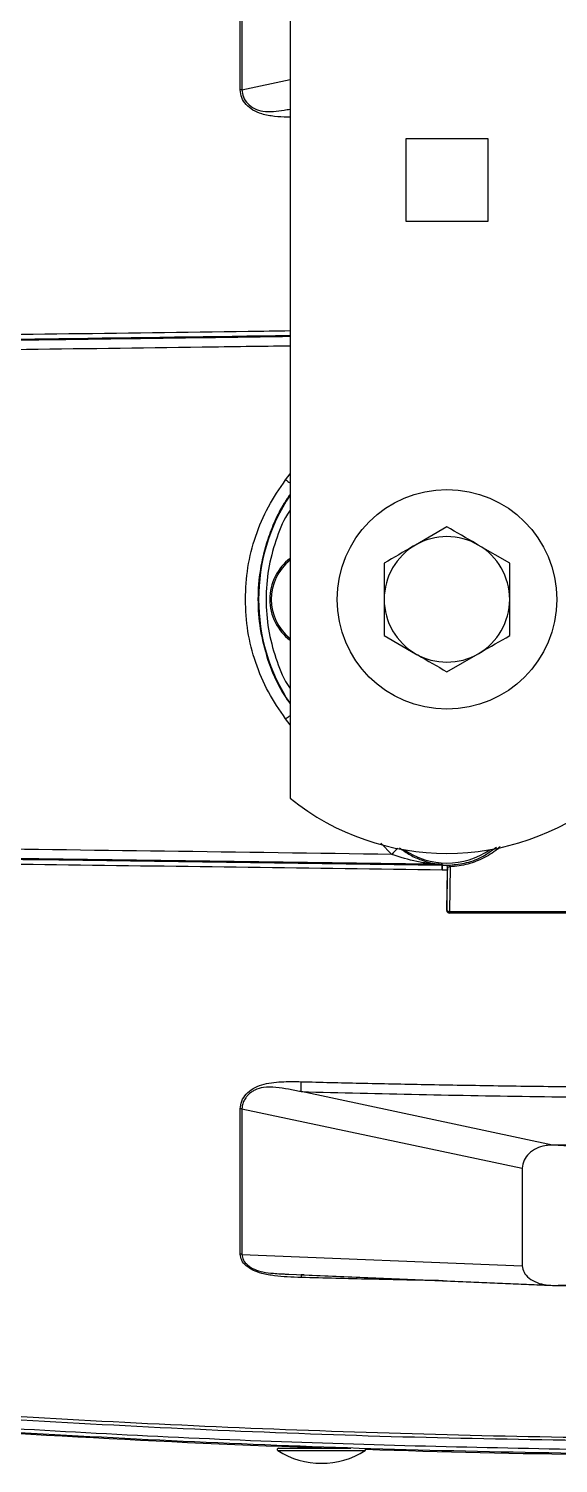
# Model space of a CAD drawing. Extents: x 16.7 to 113.1, y 4.5 to 84.5.
# Drawn here: x 23.79 to 25.9, y 32.46 to 38.18 of the extents above; entities that cross this region are included whole.
import ezdxf

# ---------------------------------------------------------------- set-up
doc = ezdxf.new("R2010")
doc.units = 0
doc.header["$MEASUREMENT"] = 0
doc.layers.add('OBJECT', color=7, linetype='CONTINUOUS')

msp = doc.modelspace()

# ---------------------------------------------------------------- linework, layer by layer
at = {"layer": 'OBJECT'}
for p, q in [((24.8264, 44.0865), (24.8264, 35.1139)), ((24.6349, 37.9367), (24.8264, 37.9771)), ((25.6154, 37.7405), (25.2874, 37.7405)), ((25.2874, 37.7405), (25.2874, 37.4125)), ((25.6154, 37.4125), (25.6154, 37.7405)), ((25.2874, 37.4125), (25.6154, 37.4125)), ((24.8088, 36.3828), (24.8264, 36.406)), ((25.4514, 36.1952), (25.3264, 36.123)), ((25.7014, 36.0508), (25.5764, 36.123)), ((25.2014, 35.7621), (25.3264, 35.69)), ((25.4514, 35.6178), (25.5764, 35.69)), ((24.8264, 35.407), (24.8088, 35.4302)), ((25.2322, 34.8904), (25.1878, 34.9354)), ((25.432, 34.848), (25.4321, 34.8503)), ((25.4342, 34.8479), (25.432, 34.848)), ((25.4333, 34.8277), (25.4323, 34.8277)), ((25.4536, 34.8272), (25.4333, 34.8277)), ((25.4342, 34.8503), (25.4342, 34.8479)), ((25.4342, 34.8479), (25.4498, 34.8474)), ((25.4515, 34.6666), (25.4536, 34.8272)), ((25.4519, 34.667), (25.4541, 34.8373)), ((25.4541, 34.8373), (25.4539, 34.8407)), ((25.4639, 34.841), (25.4616, 34.6632)), ((25.4515, 34.6666), (25.4519, 34.667)), ((26.7514, 34.6571), (25.4614, 34.6565)), ((25.4614, 34.6565), (25.4618, 34.657)), ((25.4616, 34.6632), (26.7514, 34.6639)), ((26.7514, 34.6576), (25.4618, 34.657)), ((24.8702, 33.9453), (24.87, 33.9453)), ((25.8714, 33.7321), (24.8702, 33.9453)), ((24.6349, 33.8763), (24.6278, 33.8767)), ((24.6349, 33.8763), (25.7514, 33.6407)), ((26.7514, 33.7516), (25.8714, 33.7321)), ((25.7514, 33.6407), (25.7514, 33.2518)), ((24.6349, 33.297), (25.7514, 33.2518)), ((24.7887, 33.2197), (25.8631, 33.174)), ((24.87, 33.216), (24.8703, 33.2148)), ((24.8702, 33.216), (25.8714, 33.1735)), ((24.8823, 33.2157), (24.8702, 33.216)), ((25.8714, 33.1735), (26.7514, 33.1709)), ((24.7802, 32.5247), (25.0454, 32.5247)), ((24.8576, 32.5299), (24.8576, 32.5247)), ((25.0454, 32.5247), (25.0687, 32.5247)), ((24.7775, 32.5155), (25.0469, 32.5155)), ((25.0469, 32.5155), (25.1252, 32.5155))]:
    msp.add_line(p, q, dxfattribs=at)
msp.add_circle((25.4514, 35.9065), 0.4375, dxfattribs=at)
for centre, radius, start, end in [((25.1028, 36.7827), 0.4964, 233.6784, 236.1554), ((25.4514, 35.9065), 0.7505, 146.3835, 213.6165), ((25.4514, 35.9065), 0.25, 120, 180), ((25.4514, 35.9065), 0.25, 60, 120), ((25.4514, 35.9065), 0.25, 0, 60), ((24.9514, 35.9065), 0.2056, 127.4464, 232.5536), ((24.9514, 35.9065), 0.2, 128.6822, 231.3178), ((25.4514, 35.9065), 0.25, 180, 240), ((25.4514, 35.9065), 0.25, 300, 0), ((25.4514, 35.9065), 0.25, 240, 300), ((25.1034, 35.0294), 0.4974, 123.8477, 126.3197), ((25.4514, 35.8945), 1, 231.3178, 308.6822), ((25.3504, 34.7944), 0.1524, 128.3966, 140.9255), ((25.4514, 35.1565), 0.3005, 235.3857, 304.6143), ((25.2297, 34.8343), 0.2027, 358.122, 3.8586), ((25.4313, 34.7979), 0.0525, 86.8041, 89.18), ((24.8924, 34.8616), 0.5419, 356.4144, 358.5566), ((25.4248, 34.8407), 0.0391, 0.3627, 10.3744), ((25.4619, 34.667), 0.01, 180.084, 269.9169), ((26.7514, 83.1545), 50.66, 263.32684, 267.85571), ((24.7802, 32.5197), 0.005, 90, 237.4319), ((25.1225, 32.5197), 0.005, 302.5681, 9.0281), ((26.7514, 83.1545), 50.66, 268.16308, 269.19659), ((24.9514, 32.7877), 0.323, 237.4319, 302.5681)]:
    msp.add_arc(centre, radius, start, end, dxfattribs=at)
for points, knots in [([(24.6278, 37.9362), (24.6278, 38.0418), (24.6277, 38.2528), (24.6278, 38.4278), (24.6278, 38.5154)], [0, 0, 0, 0, 0.5000027, 1, 1, 1, 1]), ([(24.6349, 38.5159), (24.6349, 38.4284), (24.6349, 38.2534), (24.6349, 38.0423), (24.6349, 37.9367)], [0, 0, 0, 0, 0.499778, 1, 1, 1, 1]), ([(24.6349, 37.9367), (24.6337, 37.9366), (24.6314, 37.9364), (24.629, 37.9363), (24.6278, 37.9362)], [0, 0, 0, 0, 0.499999, 1, 1, 1, 1]), ([(24.8264, 37.8277), (24.8226, 37.8277), (24.8019, 37.8275), (24.764, 37.8297), (24.7169, 37.8374), (24.6779, 37.8538), (24.6502, 37.8766), (24.6317, 37.9048), (24.6291, 37.9258), (24.6278, 37.9362)], [0, 0, 0, 0, 0.04088, 0.227855, 0.418299, 0.567523, 0.70923, 0.854708, 1, 1, 1, 1]), ([(24.6349, 37.9367), (24.6361, 37.9269), (24.6384, 37.9072), (24.6563, 37.8808), (24.6834, 37.8605), (24.7196, 37.8491), (24.7605, 37.8489), (24.7964, 37.8541), (24.8184, 37.8581), (24.8264, 37.8595)], [0, 0, 0, 0, 0.144325, 0.289179, 0.432802, 0.576444, 0.739188, 0.905895, 1, 1, 1, 1]), ([(20.8644, 36.9249), (21.1084, 36.928), (21.6053, 36.9343), (22.3656, 36.944), (23.1324, 36.9541), (23.9001, 36.9643), (24.4607, 36.9718), (24.7707, 36.9761), (24.8264, 36.9769)], [0, 0, 0, 0, 0.185391, 0.377506, 0.576351, 0.765931, 0.957987, 1, 1, 1, 1]), ([(20.7676, 36.9015), (21.2839, 36.9079), (22.3172, 36.9208), (23.6714, 36.9385), (24.5088, 36.95), (24.8264, 36.9543)], [0, 0, 0, 0, 0.382702, 0.765908, 1, 1, 1, 1]), ([(24.8264, 36.9567), (24.5192, 36.9525), (23.7026, 36.9412), (22.3797, 36.9239), (21.3672, 36.9113), (20.8613, 36.905)], [0, 0, 0, 0, 0.23178, 0.616222, 1, 1, 1, 1]), ([(20.7621, 36.8647), (21.0014, 36.8676), (21.488, 36.8734), (22.2318, 36.8827), (22.9817, 36.8922), (23.7325, 36.9021), (24.3437, 36.9103), (24.7095, 36.9153), (24.8264, 36.9169)], [0, 0, 0, 0, 0.177189, 0.360441, 0.549759, 0.730707, 0.913979, 1, 1, 1, 1]), ([(24.6483, 35.9065), (24.6503, 35.9491), (24.6543, 36.0345), (24.6868, 36.1589), (24.7363, 36.2774), (24.7846, 36.3476), (24.8088, 36.3828)], [0, 0, 0, 0, 0.249549, 0.499968, 0.749833, 1, 1, 1, 1]), ([(24.8264, 36.3246), (24.8181, 36.3126), (24.795, 36.2791), (24.765, 36.2189), (24.7305, 36.1319), (24.7051, 36.0274), (24.6955, 35.907), (24.7048, 35.7864), (24.7341, 35.6685), (24.7746, 35.5676), (24.8117, 35.5121), (24.8264, 35.4902)], [0, 0, 0, 0, 0.049424, 0.13824, 0.227356, 0.366591, 0.500406, 0.634291, 0.773557, 0.910718, 1, 1, 1, 1]), ([(24.8264, 36.2624), (24.8227, 36.2568), (24.7982, 36.2191), (24.7673, 36.1397), (24.7372, 36.0259), (24.7276, 35.9065), (24.7372, 35.7871), (24.7673, 35.6733), (24.7982, 35.5938), (24.8227, 35.5561), (24.8264, 35.5505)], [0, 0, 0, 0, 0.0268709, 0.1810548, 0.3394352, 0.5, 0.6605648, 0.8189452, 0.9731291, 1, 1, 1, 1]), ([(25.5764, 36.123), (25.5734, 36.1247), (25.5312, 36.1491), (25.4898, 36.173), (25.4514, 36.1952)], [0, 0, 0, 0, 0.0702143, 1, 1, 1, 1]), ([(25.3264, 36.123), (25.3234, 36.1213), (25.2812, 36.0969), (25.2398, 36.073), (25.2014, 36.0508)], [0, 0, 0, 0, 0.070213, 1, 1, 1, 1]), ([(25.2014, 36.0508), (25.2014, 36.0409), (25.2014, 35.9939), (25.2014, 35.945), (25.2014, 35.9065)], [0, 0, 0, 0, 0.211002, 1, 1, 1, 1]), ([(25.7014, 35.9065), (25.7014, 35.945), (25.7014, 35.9939), (25.7014, 36.0409), (25.7014, 36.0508)], [0, 0, 0, 0, 0.788998, 1, 1, 1, 1]), ([(24.8088, 35.4302), (24.7846, 35.4653), (24.7363, 35.5356), (24.6868, 35.6541), (24.6543, 35.7785), (24.6503, 35.8637), (24.6483, 35.9065)], [0, 0, 0, 0, 0.250229, 0.500882, 0.749824, 1, 1, 1, 1]), ([(25.2014, 35.9065), (25.2014, 35.8952), (25.2014, 35.8463), (25.2014, 35.7987), (25.2014, 35.7621)], [0, 0, 0, 0, 0.2318492, 1, 1, 1, 1]), ([(25.7014, 35.7621), (25.7014, 35.7987), (25.7014, 35.8463), (25.7014, 35.8952), (25.7014, 35.9065)], [0, 0, 0, 0, 0.7681508, 1, 1, 1, 1]), ([(25.5764, 35.69), (25.5793, 35.6917), (25.6215, 35.7161), (25.6629, 35.7399), (25.7014, 35.7621)], [0, 0, 0, 0, 0.070213, 1, 1, 1, 1]), ([(25.3264, 35.69), (25.3293, 35.6883), (25.3715, 35.6639), (25.4129, 35.64), (25.4514, 35.6178)], [0, 0, 0, 0, 0.070214, 1, 1, 1, 1]), ([(25.2322, 34.8904), (24.93, 34.8946), (24.3302, 34.9029), (23.4289, 34.9149), (22.5291, 34.9265), (21.6383, 34.9377), (21.0503, 34.9448), (20.7621, 34.9482)], [0, 0, 0, 0, 0.2022766, 0.4015017, 0.6039518, 0.8059482, 1, 1, 1, 1]), ([(25.4632, 34.8478), (25.4856, 34.8501), (25.5317, 34.855), (25.5955, 34.8801), (25.6313, 34.9069), (25.6483, 34.9197)], [0, 0, 0, 0, 0.330582, 0.680069, 1, 1, 1, 1]), ([(25.6626, 34.9218), (25.6613, 34.9204), (25.6442, 34.9018), (25.6012, 34.8765), (25.5356, 34.8483), (25.4878, 34.8434), (25.4639, 34.841)], [0, 0, 0, 0, 0.02736, 0.351619, 0.675255, 1, 1, 1, 1]), ([(25.4321, 34.8503), (24.9125, 34.8575), (23.8731, 34.8718), (22.3172, 34.8922), (21.2839, 34.905), (20.7676, 34.9114)], [0, 0, 0, 0, 0.333336, 0.666886, 1, 1, 1, 1]), ([(20.8613, 34.9079), (21.3672, 34.9016), (22.3797, 34.889), (23.9043, 34.869), (24.9229, 34.855), (25.432, 34.848)], [0, 0, 0, 0, 0.33303, 0.666639, 1, 1, 1, 1]), ([(25.4323, 34.8277), (25.1746, 34.8313), (24.6624, 34.8384), (23.8996, 34.8487), (23.1319, 34.8589), (22.3652, 34.8689), (21.6051, 34.8787), (21.1083, 34.8849), (20.8644, 34.888)], [0, 0, 0, 0, 0.168843, 0.335534, 0.500076, 0.67255, 0.839189, 1, 1, 1, 1]), ([(25.4321, 34.8503), (25.4321, 34.8503), (25.4321, 34.8503), (25.432, 34.8504), (25.4316, 34.8504), (25.4176, 34.8511), (25.381, 34.8537), (25.3155, 34.8631), (25.2653, 34.8795), (25.2322, 34.8904)], [0, 0, 0, 0, 0.001142, 0.002301, 0.004791, 0.01068, 0.246792, 0.502027, 1, 1, 1, 1]), ([(25.263, 34.9165), (25.2769, 34.9066), (25.3047, 34.8867), (25.3491, 34.8673), (25.3906, 34.8553), (25.4221, 34.8513), (25.4332, 34.8504), (25.4341, 34.8503), (25.4342, 34.8503), (25.4342, 34.8503)], [0, 0, 0, 0, 0.249937, 0.500626, 0.749427, 0.968478, 0.986306, 0.993527, 1, 1, 1, 1]), ([(25.4498, 34.8474), (25.4497, 34.8473), (25.4495, 34.8471), (25.4507, 34.8452), (25.4526, 34.8425), (25.4539, 34.8407)], [0, 0, 0, 0, 0.252438, 0.503217, 1, 1, 1, 1]), ([(25.4498, 34.8474), (25.4517, 34.8475), (25.4546, 34.8475), (25.4594, 34.8476), (25.462, 34.8477), (25.4632, 34.8478)], [0, 0, 0, 0, 0.499445, 0.751584, 1, 1, 1, 1]), ([(25.4539, 34.8407), (25.4538, 34.8381), (25.4537, 34.8342), (25.4536, 34.829), (25.4536, 34.8272)], [0, 0, 0, 0, 0.6495649, 1, 1, 1, 1]), ([(25.4639, 34.841), (25.4632, 34.8409), (25.4619, 34.8408), (25.4594, 34.8403), (25.4567, 34.8396), (25.4546, 34.8385), (25.4542, 34.8377), (25.4541, 34.8373)], [0, 0, 0, 0, 0.117751, 0.236264, 0.479976, 0.736393, 1, 1, 1, 1]), ([(25.4614, 34.6565), (25.4603, 34.6566), (25.4583, 34.6568), (25.4555, 34.6583), (25.4533, 34.6605), (25.4518, 34.6634), (25.4516, 34.6655), (25.4515, 34.6666)], [0, 0, 0, 0, 0.1904146, 0.380721, 0.5749326, 0.7832683, 1, 1, 1, 1]), ([(25.4519, 34.667), (25.4519, 34.6669), (25.4519, 34.6669), (25.4519, 34.6667), (25.4521, 34.6662), (25.4528, 34.6654), (25.4544, 34.6644), (25.4569, 34.6637), (25.4592, 34.6634), (25.4608, 34.6633), (25.4616, 34.6632)], [0, 0, 0, 0, 0.013718, 0.037881, 0.117462, 0.241308, 0.499767, 0.695357, 0.834141, 1, 1, 1, 1]), ([(25.4616, 34.6632), (25.4616, 34.6624), (25.4617, 34.6606), (25.4617, 34.6587), (25.4618, 34.6573), (25.4618, 34.6571), (25.4618, 34.657)], [0, 0, 0, 0, 0.249948, 0.499967, 0.749993, 1, 1, 1, 1]), ([(24.6278, 33.8767), (24.6291, 33.8872), (24.6318, 33.9081), (24.6504, 33.9363), (24.678, 33.9592), (24.7251, 33.9789), (24.7917, 33.9861), (24.8444, 33.9853), (24.8708, 33.985)], [0, 0, 0, 0, 0.125023, 0.250261, 0.372599, 0.500558, 0.750171, 1, 1, 1, 1]), ([(24.87, 33.9453), (24.8535, 33.9485), (24.8202, 33.9549), (24.7707, 33.9631), (24.7243, 33.9649), (24.6914, 33.9551), (24.6713, 33.9434), (24.659, 33.9328), (24.6484, 33.9199), (24.6405, 33.9056), (24.6356, 33.8905), (24.6351, 33.8806), (24.6349, 33.8763)], [0, 0, 0, 0, 0.167655, 0.336418, 0.499288, 0.624455, 0.681335, 0.749952, 0.805262, 0.875044, 0.94588, 1, 1, 1, 1]), ([(24.87, 33.9453), (24.8702, 33.9524), (24.8706, 33.9666), (24.8707, 33.9788), (24.8708, 33.985)], [0, 0, 0, 0, 0.499997, 1, 1, 1, 1]), ([(24.8708, 33.985), (24.9486, 33.983), (25.1135, 33.9789), (25.375, 33.9736), (25.6554, 33.9689), (25.9382, 33.9652), (26.2139, 33.9627), (26.4826, 33.9612), (26.6618, 33.961), (26.7514, 33.9609)], [0, 0, 0, 0, 0.124105, 0.263212, 0.41732, 0.571428, 0.714286, 0.857143, 1, 1, 1, 1]), ([(24.87, 33.9453), (25.1835, 33.9377), (25.8104, 33.9226), (26.4377, 33.9204), (26.7514, 33.9193)], [0, 0, 0, 0, 0.500002, 1, 1, 1, 1]), ([(24.6278, 33.2976), (24.6278, 33.3851), (24.6277, 33.5602), (24.6278, 33.7712), (24.6278, 33.8767)], [0, 0, 0, 0, 0.500003, 1, 1, 1, 1]), ([(24.6349, 33.8763), (24.6349, 33.7708), (24.6349, 33.5597), (24.6349, 33.3846), (24.6349, 33.297)], [0, 0, 0, 0, 0.499779, 1, 1, 1, 1]), ([(25.8714, 33.7321), (25.8675, 33.7321), (25.8576, 33.732), (25.8358, 33.7291), (25.8059, 33.7198), (25.7768, 33.6996), (25.756, 33.6721), (25.7529, 33.6514), (25.7514, 33.6407)], [0, 0, 0, 0, 0.0612938, 0.1579775, 0.3530257, 0.5689643, 0.7756011, 1, 1, 1, 1]), ([(26.7514, 33.707), (26.6964, 33.7073), (26.5816, 33.7078), (26.4069, 33.7115), (26.2289, 33.717), (26.0505, 33.7239), (25.9318, 33.7294), (25.8714, 33.7321)], [0, 0, 0, 0, 0.187145, 0.391348, 0.595125, 0.793954, 1, 1, 1, 1]), ([(24.8708, 33.2051), (24.8523, 33.2057), (24.8167, 33.2069), (24.764, 33.2112), (24.7169, 33.2191), (24.6779, 33.2329), (24.6502, 33.2511), (24.6317, 33.2731), (24.6291, 33.2895), (24.6278, 33.2976)], [0, 0, 0, 0, 0.175155, 0.335953, 0.499736, 0.628068, 0.749936, 0.875048, 1, 1, 1, 1]), ([(24.6349, 33.297), (24.6337, 33.2972), (24.6314, 33.2975), (24.629, 33.2976), (24.6278, 33.2976)], [0, 0, 0, 0, 0.500003, 1, 1, 1, 1]), ([(24.6349, 33.297), (24.6361, 33.2894), (24.6384, 33.2741), (24.6563, 33.2533), (24.6834, 33.2367), (24.7196, 33.2258), (24.7558, 33.2215), (24.7791, 33.2203), (24.7887, 33.2198)], [0, 0, 0, 0, 0.169475, 0.339571, 0.508222, 0.676895, 0.867999, 1, 1, 1, 1]), ([(24.7887, 33.2198), (24.7933, 33.2195), (24.8044, 33.2188), (24.8154, 33.2183), (24.8218, 33.2181)], [0, 0, 0, 0, 0.41689, 1, 1, 1, 1]), ([(24.8703, 33.2148), (24.8704, 33.2147), (24.8707, 33.2143), (24.8707, 33.2089), (24.8708, 33.2051)], [0, 0, 0, 0, 0.289714, 1, 1, 1, 1]), ([(25.4362, 33.192), (25.3394, 33.1939), (25.1509, 33.1977), (24.9624, 33.2027), (24.8708, 33.2051)], [0, 0, 0, 0, 0.513737, 1, 1, 1, 1]), ([(25.7514, 33.2518), (25.7529, 33.2429), (25.7559, 33.2252), (25.7771, 33.2014), (25.8082, 33.1839), (25.8419, 33.1751), (25.8631, 33.174), (25.8714, 33.1735)], [0, 0, 0, 0, 0.217937, 0.435233, 0.661573, 0.868603, 1, 1, 1, 1]), ([(25.8714, 33.1735), (25.9318, 33.1745), (26.0504, 33.1764), (26.2289, 33.1792), (26.4069, 33.1817), (26.5816, 33.1835), (26.6964, 33.1838), (26.7514, 33.1839)], [0, 0, 0, 0, 0.206023, 0.404822, 0.608638, 0.812834, 1, 1, 1, 1]), ([(26.7514, 32.5482), (26.2595, 32.5522), (25.2757, 32.5603), (23.8014, 32.6278), (22.3294, 32.7322), (21.3515, 32.8386), (20.8627, 32.8918)], [0, 0, 0, 0, 0.25003, 0.500058, 0.750055, 1, 1, 1, 1]), ([(20.8644, 32.9063), (21.0969, 32.88), (21.5699, 32.8264), (22.2924, 32.7577), (23.0394, 32.6969), (23.7887, 32.6475), (24.5339, 32.6093), (25.2685, 32.5827), (26.0083, 32.5658), (26.5031, 32.5638), (26.7514, 32.5628)], [0, 0, 0, 0, 0.118989, 0.241992, 0.369009, 0.500039, 0.623805, 0.748387, 0.873785, 1, 1, 1, 1]), ([(20.8644, 32.8424), (21.1023, 32.8155), (21.5862, 32.7608), (22.3257, 32.6909), (23.0807, 32.6301), (23.8368, 32.5809), (24.588, 32.5434), (25.3386, 32.5162), (25.8417, 32.5076), (26.0945, 32.5032)], [0, 0, 0, 0, 0.136957, 0.278626, 0.425005, 0.570315, 0.712103, 0.855331, 1, 1, 1, 1]), ([(20.8661, 32.8569), (21.3011, 32.8092), (22.1712, 32.7138), (23.4804, 32.6143), (24.7916, 32.5441), (25.6668, 32.5265), (26.1043, 32.5177)], [0, 0, 0, 0, 0.249981, 0.5, 0.749995, 1, 1, 1, 1]), ([(24.8559, 32.53), (24.8569, 32.5299), (24.859, 32.5299), (24.8755, 32.5297), (24.8997, 32.5293), (24.9266, 32.5287), (24.9443, 32.5281), (24.9514, 32.5278)], [0, 0, 0, 0, 0.2146291, 0.42928, 0.6439213, 0.8585499, 1, 1, 1, 1])]:
    msp.add_open_spline(points, degree=3, knots=knots, dxfattribs=at)

doc.saveas('drawing.dxf')
